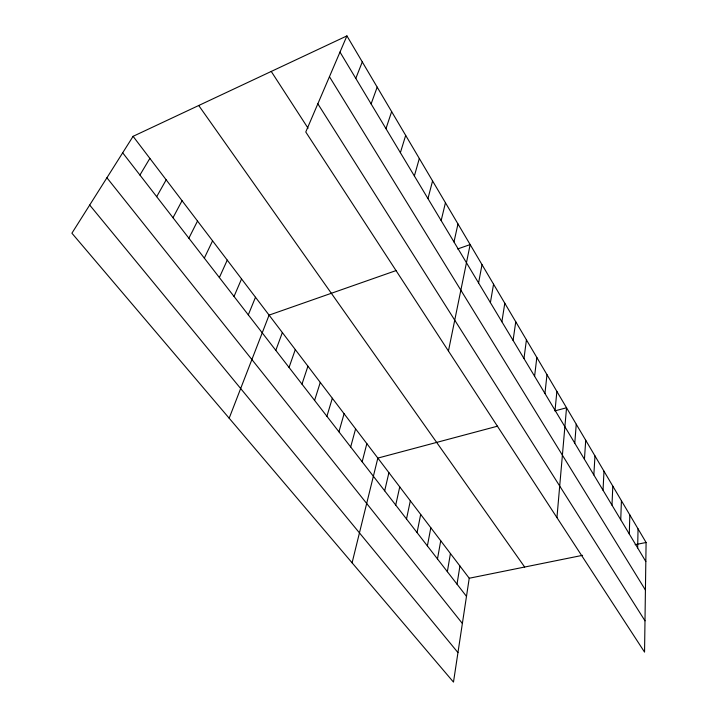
<?xml version="1.0" encoding="UTF-8"?>
<svg xmlns="http://www.w3.org/2000/svg" width="718" height="718" viewBox="0 0 718 718"><rect width="100%" height="100%" fill="white"/><g stroke="black" fill="none" stroke-linecap="round" stroke-linejoin="round"><path stroke-width="1.08" d="M646.092 542.485L644.549 652.106L305.769 131.995L346.92 35.9L646.092 542.485L635.134 544.693M637.656 547.915L638.051 528.87M629.3 534.004L629.83 514.95M620.747 519.751L621.42 500.706M611.996 505.167L612.804 486.131M603.03 490.232L603.991 471.205M593.84 474.93L594.971 455.921M584.434 459.251L585.726 440.269M574.777 443.177L576.249 424.221M556.944 517.615L566.538 407.779L554.826 410.902M555.041 410.292L556.881 391.427M544.944 393.482L546.981 374.661M534.596 376.232L536.831 357.483M523.969 358.542L526.429 339.865M513.074 340.386L515.757 321.79M133.09 136.33L469.231 578.241L453.48 682.1L71.908 233.197L133.09 136.33L346.92 35.9M501.882 321.745L504.799 303.238M457.016 584.165L459.933 566.017M447.35 571.69L450.428 553.524M490.394 302.601L493.562 284.202M437.477 558.945L440.726 540.771M478.583 282.937L482.011 264.655M427.381 545.922L430.818 527.739M417.059 532.603L420.685 514.42M448.445 351.03L470.155 244.578L457.617 248.975M406.505 518.997L410.328 500.814M395.717 505.068L399.746 486.894M453.982 241.948L457.976 223.953M384.677 490.825L388.914 472.659M441.157 220.588L445.447 202.745M352.089 562.813L377.839 458.093L497.601 426.16M362.159 461.773L366.844 443.643M427.955 198.599L432.568 180.936M350.68 446.964L355.598 428.861M414.367 175.964L419.321 158.498M338.932 431.805L344.093 413.73M326.905 416.287L332.326 398.257M400.384 152.665L405.679 135.406M314.583 400.402L320.273 382.416M301.973 384.121L307.932 366.189M385.97 128.657L391.642 111.631M289.049 367.454L295.295 349.585M371.116 103.913L377.183 87.147M275.802 350.366L282.353 332.56M229.177 418.208L269.088 315.121L396.399 270.462M355.796 78.397L362.285 61.919M248.302 314.879L255.491 297.252M234.023 296.453L241.553 278.925M219.367 277.543L227.247 260.122M204.316 258.13L212.582 240.835M188.87 238.196L197.522 221.036M173.002 217.725L182.058 200.708M156.686 196.678L166.181 179.832M139.92 175.048L149.865 158.382M469.231 578.241L582.576 555.328M89.687 205.052L457.958 652.59M106.919 177.768L462.374 623.466M122.688 152.808L466.485 596.371M198.724 105.501L524.661 567.032M271.242 71.441L308.067 128.235M317.841 103.814L644.988 620.81M329.445 76.7L645.419 590.043M339.991 52.073L645.823 561.521"/></g></svg>
